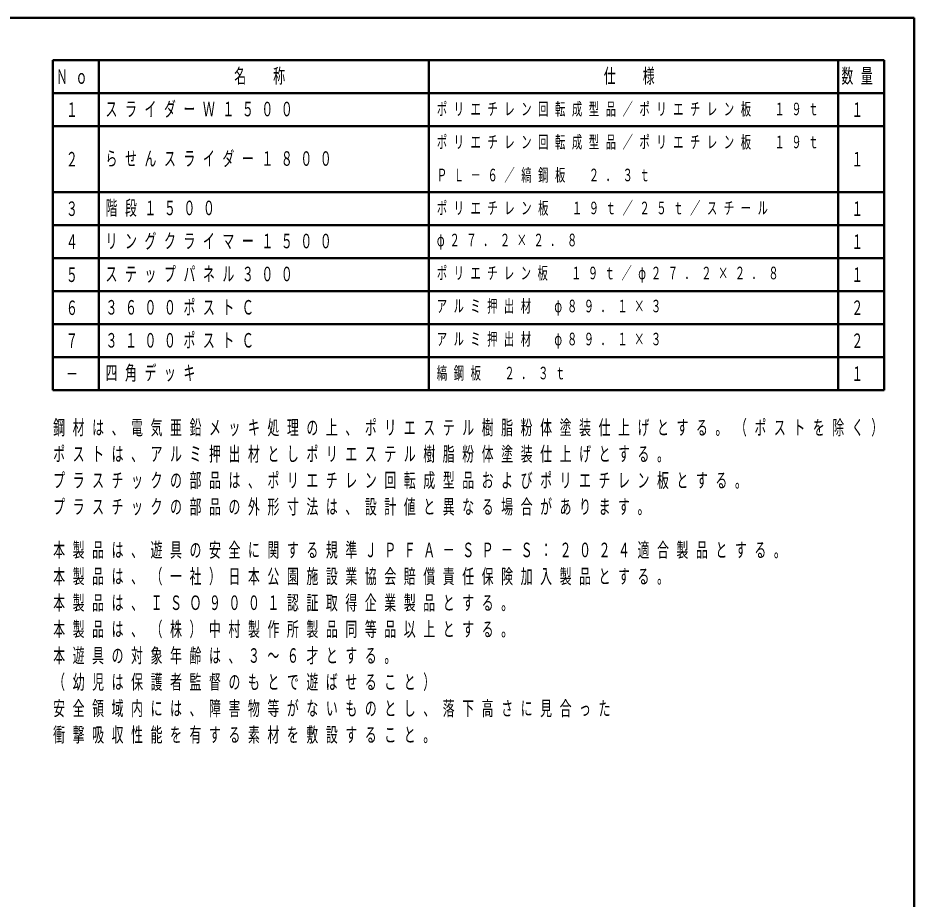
# Model space of a CAD drawing. Units: millimetres on the paper. Extents: x -385 to 0, y -594 to 267.
# Drawn here: x -135.8 to 0, y 133.5 to 267 of the extents above; entities that cross this region are included whole.
import ezdxf
from ezdxf.enums import TextEntityAlignment as Align

# ---------------------------------------------------------------- set-up
doc = ezdxf.new("R2010")
doc.units = ezdxf.units.MM
doc.layers.add('LY_1', color=7, linetype='Continuous', lineweight=50)
doc.styles.add('ＭＳ ゴシック', font='')
doc.styles.get('ＭＳ ゴシック').set_extended_font_data('MS Gothic')

msp = doc.modelspace()

# ---------------------------------------------------------------- linework, layer by layer
at = {"layer": 'LY_1'}
for p, q in [((0, 267), (-385, 267)), ((0, 0), (0, 267))]:
    msp.add_line(p, q, dxfattribs=at)
at = {"layer": 'LY_1', "color": 140}
for p, q in [((-130.511, 260.592), (-4.511, 260.592)), ((-130.511, 210.592), (-130.511, 260.592)), ((-123.511, 210.592), (-123.511, 260.592)), ((-73.511, 210.592), (-73.511, 260.592)), ((-11.511, 210.592), (-11.511, 260.592)), ((-4.511, 210.592), (-4.511, 260.592)), ((-130.511, 255.592), (-4.511, 255.592)), ((-130.511, 250.592), (-4.511, 250.592)), ((-130.511, 240.592), (-4.511, 240.592)), ((-130.511, 235.592), (-4.511, 235.592)), ((-130.511, 230.592), (-4.511, 230.592)), ((-130.511, 225.592), (-4.511, 225.592)), ((-130.511, 220.592), (-4.511, 220.592)), ((-130.511, 215.592), (-4.511, 215.592)), ((-130.511, 215.592), (-4.511, 215.592)), ((-130.511, 210.592), (-4.511, 210.592))]:
    msp.add_line(p, q, dxfattribs=at)

# ---------------------------------------------------------------- texts
at = {"layer": 'LY_1', "style": 'ＭＳ ゴシック', "width": 0.6}
for s, p in [('１', (-128.511, 253.092)), ('１', (-9.511, 253.092)), ('２', (-128.511, 245.592)), ('１', (-9.511, 245.592)), ('３', (-128.511, 238.092)), ('１', (-9.511, 238.092)), ('４', (-128.511, 233.092)), ('１', (-9.511, 233.092)), ('５', (-128.511, 228.092)), ('１', (-9.511, 228.092)), ('６', (-128.511, 223.092)), ('２', (-9.511, 223.092)), ('７', (-128.511, 218.092)), ('２', (-9.511, 218.092)), ('－', (-128.511, 213.092)), ('１', (-9.511, 213.092))]:
    msp.add_text(s, height=2.199, dxfattribs=at).set_placement(p, align=Align.MIDDLE_LEFT)
at = {"layer": 'LY_1', "style": 'ＭＳ ゴシック'}
for s, insert, char_height, attachment_point in [('\\T1.64;\\W0.6;名\u3000称', (-103.011, 258.092), 2.199, 4), ('\\T1.64;\\W0.6;仕\u3000様', (-47.011, 258.092), 2.199, 4), ('\\T1.64;\\W0.6;数量', (-11.011, 258.092), 2.199, 4), ('\\T1.64;\\W0.6;Ｎｏ', (-130.011, 258.092), 2.199, 4), ('\\T1.64;\\W0.6;スライダーＷ１５００', (-122.511, 253.092), 2.199, 4), ('\\T1.64;\\W0.6;ポリエチレン回転成型品／ポリエチレン板\u3000１９ｔ', (-72.311, 253.092), 1.906, 4), ('\\T1.64;\\W0.6;ポリエチレン回転成型品／ポリエチレン板\u3000１９ｔ', (-72.311, 248.092), 1.906, 4), ('\\T1.64;\\W0.6;らせんスライダー１８００', (-122.511, 245.592), 2.199, 4), ('\\T1.64;\\W0.6;ＰＬ－６／縞鋼板\u3000２．３ｔ', (-72.311, 243.092), 1.906, 4), ('\\T1.64;\\W0.6;階段１５００', (-122.511, 238.092), 2.199, 4), ('\\T1.64;\\W0.6;ポリエチレン板\u3000１９ｔ／２５ｔ／スチール', (-72.311, 238.092), 1.906, 4), ('\\T1.64;\\W0.6;リングクライマー１５００', (-122.511, 233.092), 2.199, 4), ('\\T1.63;\\W0.6;φ２７．２×２．８', (-72.311, 233.092), 1.906, 4), ('\\T1.64;\\W0.6;ステップパネル３００', (-122.511, 228.092), 2.199, 4), ('\\T1.63;\\W0.6;ポリエチレン板\u3000１９ｔ／φ２７．２×２．８', (-72.311, 228.092), 1.906, 4), ('\\T1.64;\\W0.6;３６００ポストＣ', (-122.511, 223.092), 2.199, 4), ('\\T1.63;\\W0.6;アルミ押出材\u3000φ８９．１×３', (-72.311, 223.092), 1.906, 4), ('\\T1.64;\\W0.6;３１００ポストＣ', (-122.511, 218.092), 2.199, 4), ('\\T1.63;\\W0.6;アルミ押出材\u3000φ８９．１×３', (-72.311, 218.092), 1.906, 4), ('\\T1.64;\\W0.6;四角デッキ', (-122.511, 213.092), 2.199, 4), ('\\T1.64;\\W0.6;縞鋼板\u3000２．３ｔ', (-72.311, 213.092), 1.906, 4), ('\\T1.64;\\W0.6;鋼材は、電気亜鉛メッキ処理の上、ポリエステル樹脂粉体塗装仕上げとする。（ポストを除く）', (-130.444, 206.045), 2.199, 1), ('\\T1.64;\\W0.6;ポストは、アルミ押出材としポリエステル樹脂粉体塗装仕上げとする。', (-130.444, 202.045), 2.199, 1), ('\\T1.64;\\W0.6;プラスチックの部品は、ポリエチレン回転成型品およびポリエチレン板とする。', (-130.444, 198.045), 2.199, 1), ('\\T1.64;\\W0.6;プラスチックの部品の外形寸法は、設計値と異なる場合があります。', (-130.444, 194.045), 2.199, 1), ('\\T1.64;\\W0.6;本製品は、遊具の安全に関する規準ＪＰＦＡ－ＳＰ－Ｓ：２０２４適合製品とする。', (-130.444, 187.498), 2.199, 1), ('\\T1.64;\\W0.6;本製品は、（一社）日本公園施設業協会賠償責任保険加入製品とする。', (-130.444, 183.498), 2.199, 1), ('\\T1.64;\\W0.6;本製品は、ＩＳＯ９００１認証取得企業製品とする。', (-130.444, 179.498), 2.199, 1), ('\\T1.64;\\W0.6;本製品は、（株）中村製作所製品同等品以上とする。', (-130.444, 175.498), 2.199, 1), ('\\T1.64;\\W0.6;本遊具の対象年齢は、３～６才とする。', (-130.444, 171.498), 2.199, 1), ('\\T1.64;\\W0.6;（幼児は保護者監督のもとで遊ばせること）', (-130.444, 167.498), 2.199, 1), ('\\T1.64;\\W0.6;安全領域内には、障害物等がないものとし、落下高さに見合った', (-130.444, 163.498), 2.199, 1), ('\\T1.64;\\W0.6;衝撃吸収性能を有する素材を敷設すること。', (-130.444, 159.498), 2.199, 1)]:
    msp.add_mtext(s, dxfattribs=dict(at, insert=insert, char_height=char_height, attachment_point=attachment_point))

doc.saveas('drawing.dxf')
